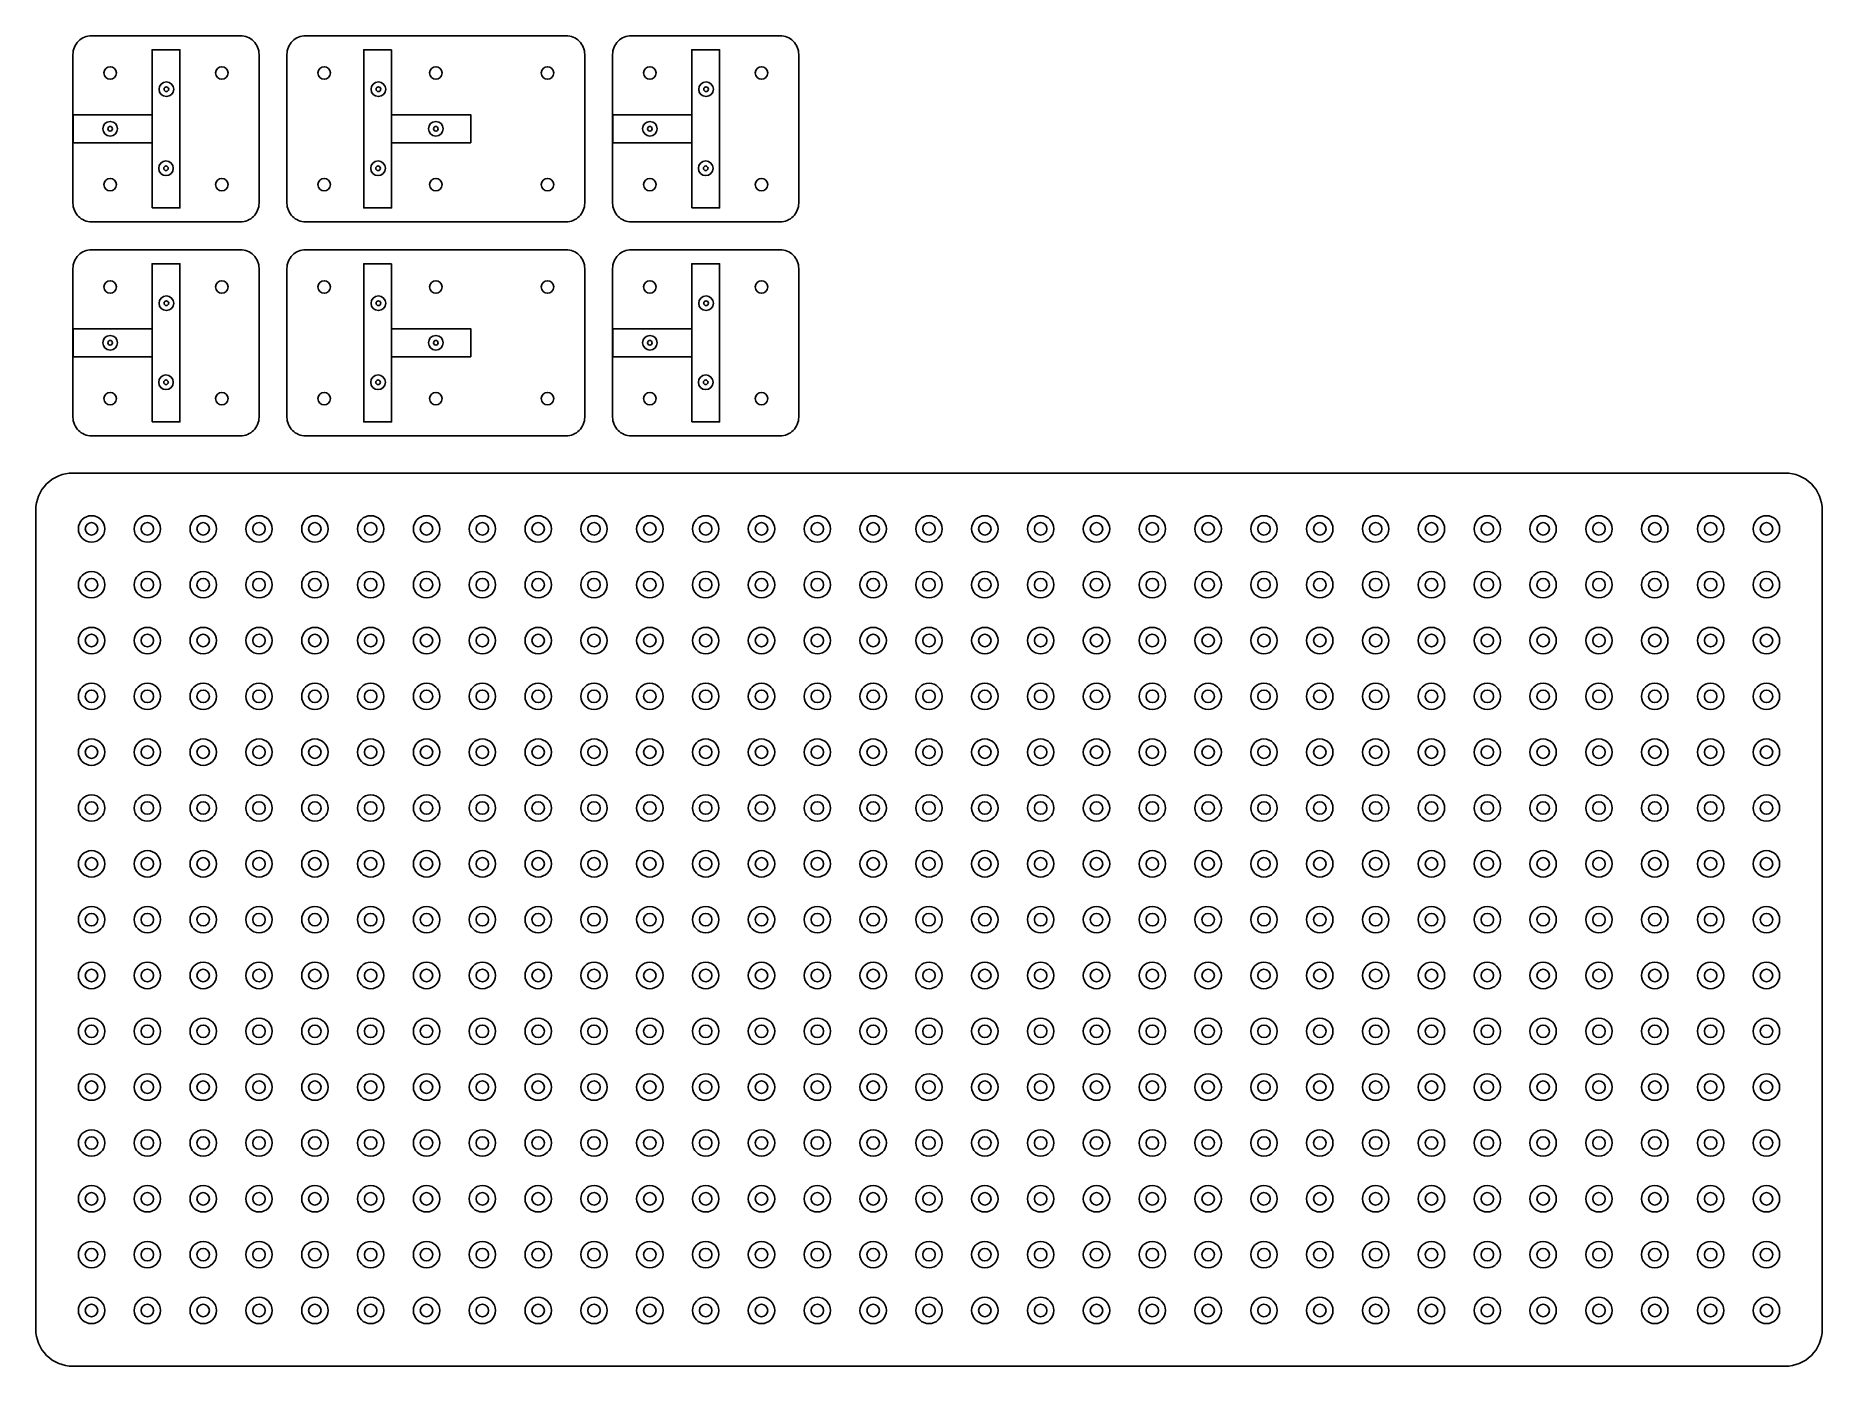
# Model space of a CAD drawing. Extents: x 0 to 48, y 0 to 35.8.
import ezdxf

# ---------------------------------------------------------------- set-up
doc = ezdxf.new("R2010")
doc.units = 0
doc.header["$MEASUREMENT"] = 0
doc.layers.get('0').update_dxf_attribs({"linetype": 'CONTINUOUS'})

msp = doc.modelspace()

# ---------------------------------------------------------------- linework, layer by layer
at = {"color": 7, "linetype": 'CONTINUOUS'}
for points in [[(1.005208, 35.255208), (1.005208, 31.255208, 0.414214), (1.505208, 30.755208), (5.505208, 30.755208, 0.414214), (6.005208, 31.255208), (6.005208, 35.255208, 0.414214), (5.505208, 35.755208), (1.505208, 35.755208, 0.414214)], [(14.755208, 31.255208), (14.755208, 35.255208, 0.414214), (14.255208, 35.755208), (7.255208, 35.755208, 0.414214), (6.755208, 35.255208), (6.755208, 31.255208, 0.414214), (7.255208, 30.755208), (14.255208, 30.755208, 0.414214)], [(15.505208, 35.255208), (15.505208, 31.255208, 0.414214), (16.005208, 30.755208), (20.005208, 30.755208, 0.414214), (20.505208, 31.255208), (20.505208, 35.255208, 0.414214), (20.005208, 35.755208), (16.005208, 35.755208, 0.414214)], [(1.005208, 29.505208), (1.005208, 25.505208, 0.414214), (1.505208, 25.005208), (5.505208, 25.005208, 0.414214), (6.005208, 25.505208), (6.005208, 29.505208, 0.414214), (5.505208, 30.005208), (1.505208, 30.005208, 0.414214)], [(14.755208, 25.505208), (14.755208, 29.505208, 0.414214), (14.255208, 30.005208), (7.255208, 30.005208, 0.414214), (6.755208, 29.505208), (6.755208, 25.505208, 0.414214), (7.255208, 25.005208), (14.255208, 25.005208, 0.414214)], [(15.505208, 29.505208), (15.505208, 25.505208, 0.414214), (16.005208, 25.005208), (20.005208, 25.005208, 0.414214), (20.505208, 25.505208), (20.505208, 29.505208, 0.414214), (20.005208, 30.005208), (16.005208, 30.005208, 0.414214)], [(1.005208, 0.005208), (47.005208, 0.005208, 0.414214), (48.005208, 1.005208), (48.005208, 23.005208, 0.414214), (47.005208, 24.005208), (1.005208, 24.005208, 0.414214), (0.005208, 23.005208), (0.005208, 1.005208, 0.414214)]]:
    msp.add_lwpolyline(points, format="xyb", close=True, dxfattribs=at)
for points in [[(3.130208, 31.130208), (3.880208, 31.130208), (3.880208, 35.380208), (3.130208, 35.380208)], [(9.567708, 35.380208), (8.817708, 35.380208), (8.817708, 31.130208), (9.567708, 31.130208)], [(17.630208, 31.130208), (18.380208, 31.130208), (18.380208, 35.380208), (17.630208, 35.380208)], [(1.006913, 33.630208), (1.006913, 32.880208), (3.131913, 32.880208), (3.131913, 33.630208)], [(11.692708, 32.880208), (11.692708, 33.630208), (9.567708, 33.630208), (9.567708, 32.880208)], [(15.506913, 33.630208), (15.506913, 32.880208), (17.631913, 32.880208), (17.631913, 33.630208)], [(3.130208, 25.380208), (3.880208, 25.380208), (3.880208, 29.630208), (3.130208, 29.630208)], [(9.567708, 29.630208), (8.817708, 29.630208), (8.817708, 25.380208), (9.567708, 25.380208)], [(17.630208, 25.380208), (18.380208, 25.380208), (18.380208, 29.630208), (17.630208, 29.630208)], [(1.006913, 27.880208), (1.006913, 27.130208), (3.131913, 27.130208), (3.131913, 27.880208)], [(11.692708, 27.130208), (11.692708, 27.880208), (9.567708, 27.880208), (9.567708, 27.130208)], [(15.506913, 27.880208), (15.506913, 27.130208), (17.631913, 27.130208), (17.631913, 27.880208)]]:
    msp.add_lwpolyline(points, close=True, dxfattribs=at)
for centre, radius in [((2.005208, 34.755208), 0.167323), ((5.005208, 34.755208), 0.167323), ((7.755208, 34.755208), 0.167323), ((10.755208, 34.755208), 0.167323), ((13.755208, 34.755208), 0.167323), ((16.505208, 34.755208), 0.167323), ((19.505208, 34.755208), 0.167323), ((3.514559, 34.317708), 0.0625), ((9.211409, 34.317708), 0.0625), ((18.014559, 34.317708), 0.0625), ((2.005208, 33.255208), 0.0625), ((10.755208, 33.255208), 0.0625), ((16.505208, 33.255208), 0.0625), ((3.505208, 32.192708), 0.0625), ((9.202059, 32.192708), 0.0625), ((18.005208, 32.192708), 0.0625), ((2.005208, 31.755208), 0.167323), ((5.005208, 31.755208), 0.167323), ((7.755208, 31.755208), 0.167323), ((10.755208, 31.755208), 0.167323), ((13.755208, 31.755208), 0.167323), ((16.505208, 31.755208), 0.167323), ((19.505208, 31.755208), 0.167323), ((2.005208, 29.005208), 0.167323), ((5.005208, 29.005208), 0.167323), ((7.755208, 29.005208), 0.167323), ((10.755208, 29.005208), 0.167323), ((13.755208, 29.005208), 0.167323), ((16.505208, 29.005208), 0.167323), ((19.505208, 29.005208), 0.167323), ((3.514559, 28.567708), 0.0625), ((9.211409, 28.567708), 0.0625), ((18.014559, 28.567708), 0.0625), ((2.005208, 27.505208), 0.0625), ((10.755208, 27.505208), 0.0625), ((16.505208, 27.505208), 0.0625), ((3.505208, 26.442708), 0.0625), ((9.202059, 26.442708), 0.0625), ((18.005208, 26.442708), 0.0625), ((2.005208, 26.005208), 0.167323), ((5.005208, 26.005208), 0.167323), ((7.755208, 26.005208), 0.167323), ((10.755208, 26.005208), 0.167323), ((13.755208, 26.005208), 0.167323), ((16.505208, 26.005208), 0.167323), ((19.505208, 26.005208), 0.167323), ((1.505208, 22.505208), 0.167323), ((3.005208, 22.505208), 0.167323), ((4.505208, 22.505208), 0.167323), ((6.005208, 22.505208), 0.167323), ((7.505208, 22.505208), 0.167323), ((9.005208, 22.505208), 0.167323), ((10.505208, 22.505208), 0.167323), ((12.005208, 22.505208), 0.167323), ((13.505208, 22.505208), 0.167323), ((15.005208, 22.505208), 0.167323), ((16.505208, 22.505208), 0.167323), ((18.005208, 22.505208), 0.167323), ((19.505208, 22.505208), 0.167323), ((21.005208, 22.505208), 0.167323), ((22.505208, 22.505208), 0.167323), ((24.005208, 22.505208), 0.167323), ((25.505208, 22.505208), 0.167323), ((27.005208, 22.505208), 0.167323), ((28.505208, 22.505208), 0.167323), ((30.005208, 22.505208), 0.167323), ((31.505208, 22.505208), 0.167323), ((33.005208, 22.505208), 0.167323), ((34.505208, 22.505208), 0.167323), ((36.005208, 22.505208), 0.167323), ((37.505208, 22.505208), 0.167323), ((39.005208, 22.505208), 0.167323), ((40.505208, 22.505208), 0.167323), ((42.005208, 22.505208), 0.167323), ((43.505208, 22.505208), 0.167323), ((45.005208, 22.505208), 0.167323), ((46.505208, 22.505208), 0.167323), ((1.505208, 21.005208), 0.167323), ((3.005208, 21.005208), 0.167323), ((4.505208, 21.005208), 0.167323), ((6.005208, 21.005208), 0.167323), ((7.505208, 21.005208), 0.167323), ((9.005208, 21.005208), 0.167323), ((10.505208, 21.005208), 0.167323), ((12.005208, 21.005208), 0.167323), ((13.505208, 21.005208), 0.167323), ((15.005208, 21.005208), 0.167323), ((16.505208, 21.005208), 0.167323), ((18.005208, 21.005208), 0.167323), ((19.505208, 21.005208), 0.167323), ((21.005208, 21.005208), 0.167323), ((22.505208, 21.005208), 0.167323), ((24.005208, 21.005208), 0.167323), ((25.505208, 21.005208), 0.167323), ((27.005208, 21.005208), 0.167323), ((28.505208, 21.005208), 0.167323), ((30.005208, 21.005208), 0.167323), ((31.505208, 21.005208), 0.167323), ((33.005208, 21.005208), 0.167323), ((34.505208, 21.005208), 0.167323), ((36.005208, 21.005208), 0.167323), ((37.505208, 21.005208), 0.167323), ((39.005208, 21.005208), 0.167323), ((40.505208, 21.005208), 0.167323), ((42.005208, 21.005208), 0.167323), ((43.505208, 21.005208), 0.167323), ((45.005208, 21.005208), 0.167323), ((46.505208, 21.005208), 0.167323), ((1.505208, 19.505208), 0.167323), ((3.005208, 19.505208), 0.167323), ((4.505208, 19.505208), 0.167323), ((6.005208, 19.505208), 0.167323), ((7.505208, 19.505208), 0.167323), ((9.005208, 19.505208), 0.167323), ((10.505208, 19.505208), 0.167323), ((12.005208, 19.505208), 0.167323), ((13.505208, 19.505208), 0.167323), ((15.005208, 19.505208), 0.167323), ((16.505208, 19.505208), 0.167323), ((18.005208, 19.505208), 0.167323), ((19.505208, 19.505208), 0.167323), ((21.005208, 19.505208), 0.167323), ((22.505208, 19.505208), 0.167323), ((24.005208, 19.505208), 0.167323), ((25.505208, 19.505208), 0.167323), ((27.005208, 19.505208), 0.167323), ((28.505208, 19.505208), 0.167323), ((30.005208, 19.505208), 0.167323), ((31.505208, 19.505208), 0.167323), ((33.005208, 19.505208), 0.167323), ((34.505208, 19.505208), 0.167323), ((36.005208, 19.505208), 0.167323), ((37.505208, 19.505208), 0.167323), ((39.005208, 19.505208), 0.167323), ((40.505208, 19.505208), 0.167323), ((42.005208, 19.505208), 0.167323), ((43.505208, 19.505208), 0.167323), ((45.005208, 19.505208), 0.167323), ((46.505208, 19.505208), 0.167323), ((1.505208, 18.005208), 0.167323), ((3.005208, 18.005208), 0.167323), ((4.505208, 18.005208), 0.167323), ((6.005208, 18.005208), 0.167323), ((7.505208, 18.005208), 0.167323), ((9.005208, 18.005208), 0.167323), ((10.505208, 18.005208), 0.167323), ((12.005208, 18.005208), 0.167323), ((13.505208, 18.005208), 0.167323), ((15.005208, 18.005208), 0.167323), ((16.505208, 18.005208), 0.167323), ((18.005208, 18.005208), 0.167323), ((19.505208, 18.005208), 0.167323), ((21.005208, 18.005208), 0.167323), ((22.505208, 18.005208), 0.167323), ((24.005208, 18.005208), 0.167323), ((25.505208, 18.005208), 0.167323), ((27.005208, 18.005208), 0.167323), ((28.505208, 18.005208), 0.167323), ((30.005208, 18.005208), 0.167323), ((31.505208, 18.005208), 0.167323), ((33.005208, 18.005208), 0.167323), ((34.505208, 18.005208), 0.167323), ((36.005208, 18.005208), 0.167323), ((37.505208, 18.005208), 0.167323), ((39.005208, 18.005208), 0.167323), ((40.505208, 18.005208), 0.167323), ((42.005208, 18.005208), 0.167323), ((43.505208, 18.005208), 0.167323), ((45.005208, 18.005208), 0.167323), ((46.505208, 18.005208), 0.167323), ((1.505208, 16.505208), 0.167323), ((3.005208, 16.505208), 0.167323), ((4.505208, 16.505208), 0.167323), ((6.005208, 16.505208), 0.167323), ((7.505208, 16.505208), 0.167323), ((9.005208, 16.505208), 0.167323), ((10.505208, 16.505208), 0.167323), ((12.005208, 16.505208), 0.167323), ((13.505208, 16.505208), 0.167323), ((15.005208, 16.505208), 0.167323), ((16.505208, 16.505208), 0.167323), ((18.005208, 16.505208), 0.167323), ((19.505208, 16.505208), 0.167323), ((21.005208, 16.505208), 0.167323), ((22.505208, 16.505208), 0.167323), ((24.005208, 16.505208), 0.167323), ((25.505208, 16.505208), 0.167323), ((27.005208, 16.505208), 0.167323), ((28.505208, 16.505208), 0.167323), ((30.005208, 16.505208), 0.167323), ((31.505208, 16.505208), 0.167323), ((33.005208, 16.505208), 0.167323), ((34.505208, 16.505208), 0.167323), ((36.005208, 16.505208), 0.167323), ((37.505208, 16.505208), 0.167323), ((39.005208, 16.505208), 0.167323), ((40.505208, 16.505208), 0.167323), ((42.005208, 16.505208), 0.167323), ((43.505208, 16.505208), 0.167323), ((45.005208, 16.505208), 0.167323), ((46.505208, 16.505208), 0.167323), ((1.505208, 15.005208), 0.167323), ((3.005208, 15.005208), 0.167323), ((4.505208, 15.005208), 0.167323), ((6.005208, 15.005208), 0.167323), ((7.505208, 15.005208), 0.167323), ((9.005208, 15.005208), 0.167323), ((10.505208, 15.005208), 0.167323), ((12.005208, 15.005208), 0.167323), ((13.505208, 15.005208), 0.167323), ((15.005208, 15.005208), 0.167323), ((16.505208, 15.005208), 0.167323), ((18.005208, 15.005208), 0.167323), ((19.505208, 15.005208), 0.167323), ((21.005208, 15.005208), 0.167323), ((22.505208, 15.005208), 0.167323), ((24.005208, 15.005208), 0.167323), ((25.505208, 15.005208), 0.167323), ((27.005208, 15.005208), 0.167323), ((28.505208, 15.005208), 0.167323), ((30.005208, 15.005208), 0.167323), ((31.505208, 15.005208), 0.167323), ((33.005208, 15.005208), 0.167323), ((34.505208, 15.005208), 0.167323), ((36.005208, 15.005208), 0.167323), ((37.505208, 15.005208), 0.167323), ((39.005208, 15.005208), 0.167323), ((40.505208, 15.005208), 0.167323), ((42.005208, 15.005208), 0.167323), ((43.505208, 15.005208), 0.167323), ((45.005208, 15.005208), 0.167323), ((46.505208, 15.005208), 0.167323), ((1.505208, 13.505208), 0.167323), ((3.005208, 13.505208), 0.167323), ((4.505208, 13.505208), 0.167323), ((6.005208, 13.505208), 0.167323), ((7.505208, 13.505208), 0.167323), ((9.005208, 13.505208), 0.167323), ((10.505208, 13.505208), 0.167323), ((12.005208, 13.505208), 0.167323), ((13.505208, 13.505208), 0.167323), ((15.005208, 13.505208), 0.167323), ((16.505208, 13.505208), 0.167323), ((18.005208, 13.505208), 0.167323), ((19.505208, 13.505208), 0.167323), ((21.005208, 13.505208), 0.167323), ((22.505208, 13.505208), 0.167323), ((24.005208, 13.505208), 0.167323), ((25.505208, 13.505208), 0.167323), ((27.005208, 13.505208), 0.167323), ((28.505208, 13.505208), 0.167323), ((30.005208, 13.505208), 0.167323), ((31.505208, 13.505208), 0.167323), ((33.005208, 13.505208), 0.167323), ((34.505208, 13.505208), 0.167323), ((36.005208, 13.505208), 0.167323), ((37.505208, 13.505208), 0.167323), ((39.005208, 13.505208), 0.167323), ((40.505208, 13.505208), 0.167323), ((42.005208, 13.505208), 0.167323), ((43.505208, 13.505208), 0.167323), ((45.005208, 13.505208), 0.167323), ((46.505208, 13.505208), 0.167323), ((1.505208, 12.005208), 0.167323), ((3.005208, 12.005208), 0.167323), ((4.505208, 12.005208), 0.167323), ((6.005208, 12.005208), 0.167323), ((7.505208, 12.005208), 0.167323), ((9.005208, 12.005208), 0.167323), ((10.505208, 12.005208), 0.167323), ((12.005208, 12.005208), 0.167323), ((13.505208, 12.005208), 0.167323), ((15.005208, 12.005208), 0.167323), ((16.505208, 12.005208), 0.167323), ((18.005208, 12.005208), 0.167323), ((19.505208, 12.005208), 0.167323), ((21.005208, 12.005208), 0.167323), ((22.505208, 12.005208), 0.167323), ((24.005208, 12.005208), 0.167323), ((25.505208, 12.005208), 0.167323), ((27.005208, 12.005208), 0.167323), ((28.505208, 12.005208), 0.167323), ((30.005208, 12.005208), 0.167323), ((31.505208, 12.005208), 0.167323), ((33.005208, 12.005208), 0.167323), ((34.505208, 12.005208), 0.167323), ((36.005208, 12.005208), 0.167323), ((37.505208, 12.005208), 0.167323), ((39.005208, 12.005208), 0.167323), ((40.505208, 12.005208), 0.167323), ((42.005208, 12.005208), 0.167323), ((43.505208, 12.005208), 0.167323), ((45.005208, 12.005208), 0.167323), ((46.505208, 12.005208), 0.167323), ((1.505208, 10.505208), 0.167323), ((3.005208, 10.505208), 0.167323), ((4.505208, 10.505208), 0.167323), ((6.005208, 10.505208), 0.167323), ((7.505208, 10.505208), 0.167323), ((9.005208, 10.505208), 0.167323), ((10.505208, 10.505208), 0.167323), ((12.005208, 10.505208), 0.167323), ((13.505208, 10.505208), 0.167323), ((15.005208, 10.505208), 0.167323), ((16.505208, 10.505208), 0.167323), ((18.005208, 10.505208), 0.167323), ((19.505208, 10.505208), 0.167323), ((21.005208, 10.505208), 0.167323), ((22.505208, 10.505208), 0.167323), ((24.005208, 10.505208), 0.167323), ((25.505208, 10.505208), 0.167323), ((27.005208, 10.505208), 0.167323), ((28.505208, 10.505208), 0.167323), ((30.005208, 10.505208), 0.167323), ((31.505208, 10.505208), 0.167323), ((33.005208, 10.505208), 0.167323), ((34.505208, 10.505208), 0.167323), ((36.005208, 10.505208), 0.167323), ((37.505208, 10.505208), 0.167323), ((39.005208, 10.505208), 0.167323), ((40.505208, 10.505208), 0.167323), ((42.005208, 10.505208), 0.167323), ((43.505208, 10.505208), 0.167323), ((45.005208, 10.505208), 0.167323), ((46.505208, 10.505208), 0.167323), ((1.505208, 9.005208), 0.167323), ((3.005208, 9.005208), 0.167323), ((4.505208, 9.005208), 0.167323), ((6.005208, 9.005208), 0.167323), ((7.505208, 9.005208), 0.167323), ((9.005208, 9.005208), 0.167323), ((10.505208, 9.005208), 0.167323), ((12.005208, 9.005208), 0.167323), ((13.505208, 9.005208), 0.167323), ((15.005208, 9.005208), 0.167323), ((16.505208, 9.005208), 0.167323), ((18.005208, 9.005208), 0.167323), ((19.505208, 9.005208), 0.167323), ((21.005208, 9.005208), 0.167323), ((22.505208, 9.005208), 0.167323), ((24.005208, 9.005208), 0.167323), ((25.505208, 9.005208), 0.167323), ((27.005208, 9.005208), 0.167323), ((28.505208, 9.005208), 0.167323), ((30.005208, 9.005208), 0.167323), ((31.505208, 9.005208), 0.167323), ((33.005208, 9.005208), 0.167323), ((34.505208, 9.005208), 0.167323), ((36.005208, 9.005208), 0.167323), ((37.505208, 9.005208), 0.167323), ((39.005208, 9.005208), 0.167323), ((40.505208, 9.005208), 0.167323), ((42.005208, 9.005208), 0.167323), ((43.505208, 9.005208), 0.167323), ((45.005208, 9.005208), 0.167323), ((46.505208, 9.005208), 0.167323), ((1.505208, 7.505208), 0.167323), ((3.005208, 7.505208), 0.167323), ((4.505208, 7.505208), 0.167323), ((6.005208, 7.505208), 0.167323), ((7.505208, 7.505208), 0.167323), ((9.005208, 7.505208), 0.167323), ((10.505208, 7.505208), 0.167323), ((12.005208, 7.505208), 0.167323), ((13.505208, 7.505208), 0.167323), ((15.005208, 7.505208), 0.167323), ((16.505208, 7.505208), 0.167323), ((18.005208, 7.505208), 0.167323), ((19.505208, 7.505208), 0.167323), ((21.005208, 7.505208), 0.167323), ((22.505208, 7.505208), 0.167323), ((24.005208, 7.505208), 0.167323), ((25.505208, 7.505208), 0.167323), ((27.005208, 7.505208), 0.167323), ((28.505208, 7.505208), 0.167323), ((30.005208, 7.505208), 0.167323), ((31.505208, 7.505208), 0.167323), ((33.005208, 7.505208), 0.167323), ((34.505208, 7.505208), 0.167323), ((36.005208, 7.505208), 0.167323), ((37.505208, 7.505208), 0.167323), ((39.005208, 7.505208), 0.167323), ((40.505208, 7.505208), 0.167323), ((42.005208, 7.505208), 0.167323), ((43.505208, 7.505208), 0.167323), ((45.005208, 7.505208), 0.167323), ((46.505208, 7.505208), 0.167323), ((1.505208, 6.005208), 0.167323), ((3.005208, 6.005208), 0.167323), ((4.505208, 6.005208), 0.167323), ((6.005208, 6.005208), 0.167323), ((7.505208, 6.005208), 0.167323), ((9.005208, 6.005208), 0.167323), ((10.505208, 6.005208), 0.167323), ((12.005208, 6.005208), 0.167323), ((13.505208, 6.005208), 0.167323), ((15.005208, 6.005208), 0.167323), ((16.505208, 6.005208), 0.167323), ((18.005208, 6.005208), 0.167323), ((19.505208, 6.005208), 0.167323), ((21.005208, 6.005208), 0.167323), ((22.505208, 6.005208), 0.167323), ((24.005208, 6.005208), 0.167323), ((25.505208, 6.005208), 0.167323), ((27.005208, 6.005208), 0.167323), ((28.505208, 6.005208), 0.167323), ((30.005208, 6.005208), 0.167323), ((31.505208, 6.005208), 0.167323), ((33.005208, 6.005208), 0.167323), ((34.505208, 6.005208), 0.167323), ((36.005208, 6.005208), 0.167323), ((37.505208, 6.005208), 0.167323), ((39.005208, 6.005208), 0.167323), ((40.505208, 6.005208), 0.167323), ((42.005208, 6.005208), 0.167323), ((43.505208, 6.005208), 0.167323), ((45.005208, 6.005208), 0.167323), ((46.505208, 6.005208), 0.167323), ((1.505208, 4.505208), 0.167323), ((3.005208, 4.505208), 0.167323), ((4.505208, 4.505208), 0.167323), ((6.005208, 4.505208), 0.167323), ((7.505208, 4.505208), 0.167323), ((9.005208, 4.505208), 0.167323), ((10.505208, 4.505208), 0.167323), ((12.005208, 4.505208), 0.167323), ((13.505208, 4.505208), 0.167323), ((15.005208, 4.505208), 0.167323), ((16.505208, 4.505208), 0.167323), ((18.005208, 4.505208), 0.167323), ((19.505208, 4.505208), 0.167323), ((21.005208, 4.505208), 0.167323), ((22.505208, 4.505208), 0.167323), ((24.005208, 4.505208), 0.167323), ((25.505208, 4.505208), 0.167323), ((27.005208, 4.505208), 0.167323), ((28.505208, 4.505208), 0.167323), ((30.005208, 4.505208), 0.167323), ((31.505208, 4.505208), 0.167323), ((33.005208, 4.505208), 0.167323), ((34.505208, 4.505208), 0.167323), ((36.005208, 4.505208), 0.167323), ((37.505208, 4.505208), 0.167323), ((39.005208, 4.505208), 0.167323), ((40.505208, 4.505208), 0.167323), ((42.005208, 4.505208), 0.167323), ((43.505208, 4.505208), 0.167323), ((45.005208, 4.505208), 0.167323), ((46.505208, 4.505208), 0.167323), ((1.505208, 3.005208), 0.167323), ((3.005208, 3.005208), 0.167323), ((4.505208, 3.005208), 0.167323), ((6.005208, 3.005208), 0.167323), ((7.505208, 3.005208), 0.167323), ((9.005208, 3.005208), 0.167323), ((10.505208, 3.005208), 0.167323), ((12.005208, 3.005208), 0.167323), ((13.505208, 3.005208), 0.167323), ((15.005208, 3.005208), 0.167323), ((16.505208, 3.005208), 0.167323), ((18.005208, 3.005208), 0.167323), ((19.505208, 3.005208), 0.167323), ((21.005208, 3.005208), 0.167323), ((22.505208, 3.005208), 0.167323), ((24.005208, 3.005208), 0.167323), ((25.505208, 3.005208), 0.167323), ((27.005208, 3.005208), 0.167323), ((28.505208, 3.005208), 0.167323), ((30.005208, 3.005208), 0.167323), ((31.505208, 3.005208), 0.167323), ((33.005208, 3.005208), 0.167323), ((34.505208, 3.005208), 0.167323), ((36.005208, 3.005208), 0.167323), ((37.505208, 3.005208), 0.167323), ((39.005208, 3.005208), 0.167323), ((40.505208, 3.005208), 0.167323), ((42.005208, 3.005208), 0.167323), ((43.505208, 3.005208), 0.167323), ((45.005208, 3.005208), 0.167323), ((46.505208, 3.005208), 0.167323), ((1.505208, 1.505208), 0.167323), ((3.005208, 1.505208), 0.167323), ((4.505208, 1.505208), 0.167323), ((6.005208, 1.505208), 0.167323), ((7.505208, 1.505208), 0.167323), ((9.005208, 1.505208), 0.167323), ((10.505208, 1.505208), 0.167323), ((12.005208, 1.505208), 0.167323), ((13.505208, 1.505208), 0.167323), ((15.005208, 1.505208), 0.167323), ((16.505208, 1.505208), 0.167323), ((18.005208, 1.505208), 0.167323), ((19.505208, 1.505208), 0.167323), ((21.005208, 1.505208), 0.167323), ((22.505208, 1.505208), 0.167323), ((24.005208, 1.505208), 0.167323), ((25.505208, 1.505208), 0.167323), ((27.005208, 1.505208), 0.167323), ((28.505208, 1.505208), 0.167323), ((30.005208, 1.505208), 0.167323), ((31.505208, 1.505208), 0.167323), ((33.005208, 1.505208), 0.167323), ((34.505208, 1.505208), 0.167323), ((36.005208, 1.505208), 0.167323), ((37.505208, 1.505208), 0.167323), ((39.005208, 1.505208), 0.167323), ((40.505208, 1.505208), 0.167323), ((42.005208, 1.505208), 0.167323), ((43.505208, 1.505208), 0.167323), ((45.005208, 1.505208), 0.167323), ((46.505208, 1.505208), 0.167323)]:
    msp.add_circle(centre, radius, dxfattribs=at)
at = {"color": 143, "linetype": 'CONTINUOUS'}
for centre, radius in [((3.514559, 34.317708), 0.19685), ((9.211409, 34.317708), 0.19685), ((18.014559, 34.317708), 0.19685), ((2.005208, 33.255208), 0.19685), ((10.755208, 33.255208), 0.19685), ((16.505208, 33.255208), 0.19685), ((3.505208, 32.192708), 0.19685), ((9.202059, 32.192708), 0.19685), ((18.005208, 32.192708), 0.19685), ((3.514559, 28.567708), 0.19685), ((9.211409, 28.567708), 0.19685), ((18.014559, 28.567708), 0.19685), ((2.005208, 27.505208), 0.19685), ((10.755208, 27.505208), 0.19685), ((16.505208, 27.505208), 0.19685), ((3.505208, 26.442708), 0.19685), ((9.202059, 26.442708), 0.19685), ((18.005208, 26.442708), 0.19685), ((1.505208, 22.505208), 0.354331), ((3.005208, 22.505208), 0.354331), ((4.505208, 22.505208), 0.354331), ((6.005208, 22.505208), 0.354331), ((7.505208, 22.505208), 0.354331), ((9.005208, 22.505208), 0.354331), ((10.505208, 22.505208), 0.354331), ((12.005208, 22.505208), 0.354331), ((13.505208, 22.505208), 0.354331), ((15.005208, 22.505208), 0.354331), ((16.505208, 22.505208), 0.354331), ((18.005208, 22.505208), 0.354331), ((19.505208, 22.505208), 0.354331), ((21.005208, 22.505208), 0.354331), ((22.505208, 22.505208), 0.354331), ((24.005208, 22.505208), 0.354331), ((25.505208, 22.505208), 0.354331), ((27.005208, 22.505208), 0.354331), ((28.505208, 22.505208), 0.354331), ((30.005208, 22.505208), 0.354331), ((31.505208, 22.505208), 0.354331), ((33.005208, 22.505208), 0.354331), ((34.505208, 22.505208), 0.354331), ((36.005208, 22.505208), 0.354331), ((37.505208, 22.505208), 0.354331), ((39.005208, 22.505208), 0.354331), ((40.505208, 22.505208), 0.354331), ((42.005208, 22.505208), 0.354331), ((43.505208, 22.505208), 0.354331), ((45.005208, 22.505208), 0.354331), ((46.505208, 22.505208), 0.354331), ((1.505208, 21.005208), 0.354331), ((3.005208, 21.005208), 0.354331), ((4.505208, 21.005208), 0.354331), ((6.005208, 21.005208), 0.354331), ((7.505208, 21.005208), 0.354331), ((9.005208, 21.005208), 0.354331), ((10.505208, 21.005208), 0.354331), ((12.005208, 21.005208), 0.354331), ((13.505208, 21.005208), 0.354331), ((15.005208, 21.005208), 0.354331), ((16.505208, 21.005208), 0.354331), ((18.005208, 21.005208), 0.354331), ((19.505208, 21.005208), 0.354331), ((21.005208, 21.005208), 0.354331), ((22.505208, 21.005208), 0.354331), ((24.005208, 21.005208), 0.354331), ((25.505208, 21.005208), 0.354331), ((27.005208, 21.005208), 0.354331), ((28.505208, 21.005208), 0.354331), ((30.005208, 21.005208), 0.354331), ((31.505208, 21.005208), 0.354331), ((33.005208, 21.005208), 0.354331), ((34.505208, 21.005208), 0.354331), ((36.005208, 21.005208), 0.354331), ((37.505208, 21.005208), 0.354331), ((39.005208, 21.005208), 0.354331), ((40.505208, 21.005208), 0.354331), ((42.005208, 21.005208), 0.354331), ((43.505208, 21.005208), 0.354331), ((45.005208, 21.005208), 0.354331), ((46.505208, 21.005208), 0.354331), ((1.505208, 19.505208), 0.354331), ((3.005208, 19.505208), 0.354331), ((4.505208, 19.505208), 0.354331), ((6.005208, 19.505208), 0.354331), ((7.505208, 19.505208), 0.354331), ((9.005208, 19.505208), 0.354331), ((10.505208, 19.505208), 0.354331), ((12.005208, 19.505208), 0.354331), ((13.505208, 19.505208), 0.354331), ((15.005208, 19.505208), 0.354331), ((16.505208, 19.505208), 0.354331), ((18.005208, 19.505208), 0.354331), ((19.505208, 19.505208), 0.354331), ((21.005208, 19.505208), 0.354331), ((22.505208, 19.505208), 0.354331), ((24.005208, 19.505208), 0.354331), ((25.505208, 19.505208), 0.354331), ((27.005208, 19.505208), 0.354331), ((28.505208, 19.505208), 0.354331), ((30.005208, 19.505208), 0.354331), ((31.505208, 19.505208), 0.354331), ((33.005208, 19.505208), 0.354331), ((34.505208, 19.505208), 0.354331), ((36.005208, 19.505208), 0.354331), ((37.505208, 19.505208), 0.354331), ((39.005208, 19.505208), 0.354331), ((40.505208, 19.505208), 0.354331), ((42.005208, 19.505208), 0.354331), ((43.505208, 19.505208), 0.354331), ((45.005208, 19.505208), 0.354331), ((46.505208, 19.505208), 0.354331), ((1.505208, 18.005208), 0.354331), ((3.005208, 18.005208), 0.354331), ((4.505208, 18.005208), 0.354331), ((6.005208, 18.005208), 0.354331), ((7.505208, 18.005208), 0.354331), ((9.005208, 18.005208), 0.354331), ((10.505208, 18.005208), 0.354331), ((12.005208, 18.005208), 0.354331), ((13.505208, 18.005208), 0.354331), ((15.005208, 18.005208), 0.354331), ((16.505208, 18.005208), 0.354331), ((18.005208, 18.005208), 0.354331), ((19.505208, 18.005208), 0.354331), ((21.005208, 18.005208), 0.354331), ((22.505208, 18.005208), 0.354331), ((24.005208, 18.005208), 0.354331), ((25.505208, 18.005208), 0.354331), ((27.005208, 18.005208), 0.354331), ((28.505208, 18.005208), 0.354331), ((30.005208, 18.005208), 0.354331), ((31.505208, 18.005208), 0.354331), ((33.005208, 18.005208), 0.354331), ((34.505208, 18.005208), 0.354331), ((36.005208, 18.005208), 0.354331), ((37.505208, 18.005208), 0.354331), ((39.005208, 18.005208), 0.354331), ((40.505208, 18.005208), 0.354331), ((42.005208, 18.005208), 0.354331), ((43.505208, 18.005208), 0.354331), ((45.005208, 18.005208), 0.354331), ((46.505208, 18.005208), 0.354331), ((1.505208, 16.505208), 0.354331), ((3.005208, 16.505208), 0.354331), ((4.505208, 16.505208), 0.354331), ((6.005208, 16.505208), 0.354331), ((7.505208, 16.505208), 0.354331), ((9.005208, 16.505208), 0.354331), ((10.505208, 16.505208), 0.354331), ((12.005208, 16.505208), 0.354331), ((13.505208, 16.505208), 0.354331), ((15.005208, 16.505208), 0.354331), ((16.505208, 16.505208), 0.354331), ((18.005208, 16.505208), 0.354331), ((19.505208, 16.505208), 0.354331), ((21.005208, 16.505208), 0.354331), ((22.505208, 16.505208), 0.354331), ((24.005208, 16.505208), 0.354331), ((25.505208, 16.505208), 0.354331), ((27.005208, 16.505208), 0.354331), ((28.505208, 16.505208), 0.354331), ((30.005208, 16.505208), 0.354331), ((31.505208, 16.505208), 0.354331), ((33.005208, 16.505208), 0.354331), ((34.505208, 16.505208), 0.354331), ((36.005208, 16.505208), 0.354331), ((37.505208, 16.505208), 0.354331), ((39.005208, 16.505208), 0.354331), ((40.505208, 16.505208), 0.354331), ((42.005208, 16.505208), 0.354331), ((43.505208, 16.505208), 0.354331), ((45.005208, 16.505208), 0.354331), ((46.505208, 16.505208), 0.354331), ((1.505208, 15.005208), 0.354331), ((3.005208, 15.005208), 0.354331), ((4.505208, 15.005208), 0.354331), ((6.005208, 15.005208), 0.354331), ((7.505208, 15.005208), 0.354331), ((9.005208, 15.005208), 0.354331), ((10.505208, 15.005208), 0.354331), ((12.005208, 15.005208), 0.354331), ((13.505208, 15.005208), 0.354331), ((15.005208, 15.005208), 0.354331), ((16.505208, 15.005208), 0.354331), ((18.005208, 15.005208), 0.354331), ((19.505208, 15.005208), 0.354331), ((21.005208, 15.005208), 0.354331), ((22.505208, 15.005208), 0.354331), ((24.005208, 15.005208), 0.354331), ((25.505208, 15.005208), 0.354331), ((27.005208, 15.005208), 0.354331), ((28.505208, 15.005208), 0.354331), ((30.005208, 15.005208), 0.354331), ((31.505208, 15.005208), 0.354331), ((33.005208, 15.005208), 0.354331), ((34.505208, 15.005208), 0.354331), ((36.005208, 15.005208), 0.354331), ((37.505208, 15.005208), 0.354331), ((39.005208, 15.005208), 0.354331), ((40.505208, 15.005208), 0.354331), ((42.005208, 15.005208), 0.354331), ((43.505208, 15.005208), 0.354331), ((45.005208, 15.005208), 0.354331), ((46.505208, 15.005208), 0.354331), ((1.505208, 13.505208), 0.354331), ((3.005208, 13.505208), 0.354331), ((4.505208, 13.505208), 0.354331), ((6.005208, 13.505208), 0.354331), ((7.505208, 13.505208), 0.354331), ((9.005208, 13.505208), 0.354331), ((10.505208, 13.505208), 0.354331), ((12.005208, 13.505208), 0.354331), ((13.505208, 13.505208), 0.354331), ((15.005208, 13.505208), 0.354331), ((16.505208, 13.505208), 0.354331), ((18.005208, 13.505208), 0.354331), ((19.505208, 13.505208), 0.354331), ((21.005208, 13.505208), 0.354331), ((22.505208, 13.505208), 0.354331), ((24.005208, 13.505208), 0.354331), ((25.505208, 13.505208), 0.354331), ((27.005208, 13.505208), 0.354331), ((28.505208, 13.505208), 0.354331), ((30.005208, 13.505208), 0.354331), ((31.505208, 13.505208), 0.354331), ((33.005208, 13.505208), 0.354331), ((34.505208, 13.505208), 0.354331), ((36.005208, 13.505208), 0.354331), ((37.505208, 13.505208), 0.354331), ((39.005208, 13.505208), 0.354331), ((40.505208, 13.505208), 0.354331), ((42.005208, 13.505208), 0.354331), ((43.505208, 13.505208), 0.354331), ((45.005208, 13.505208), 0.354331), ((46.505208, 13.505208), 0.354331), ((1.505208, 12.005208), 0.354331), ((3.005208, 12.005208), 0.354331), ((4.505208, 12.005208), 0.354331), ((6.005208, 12.005208), 0.354331), ((7.505208, 12.005208), 0.354331), ((9.005208, 12.005208), 0.354331), ((10.505208, 12.005208), 0.354331), ((12.005208, 12.005208), 0.354331), ((13.505208, 12.005208), 0.354331), ((15.005208, 12.005208), 0.354331), ((16.505208, 12.005208), 0.354331), ((18.005208, 12.005208), 0.354331), ((19.505208, 12.005208), 0.354331), ((21.005208, 12.005208), 0.354331), ((22.505208, 12.005208), 0.354331), ((24.005208, 12.005208), 0.354331), ((25.505208, 12.005208), 0.354331), ((27.005208, 12.005208), 0.354331), ((28.505208, 12.005208), 0.354331), ((30.005208, 12.005208), 0.354331), ((31.505208, 12.005208), 0.354331), ((33.005208, 12.005208), 0.354331), ((34.505208, 12.005208), 0.354331), ((36.005208, 12.005208), 0.354331), ((37.505208, 12.005208), 0.354331), ((39.005208, 12.005208), 0.354331), ((40.505208, 12.005208), 0.354331), ((42.005208, 12.005208), 0.354331), ((43.505208, 12.005208), 0.354331), ((45.005208, 12.005208), 0.354331), ((46.505208, 12.005208), 0.354331), ((1.505208, 10.505208), 0.354331), ((3.005208, 10.505208), 0.354331), ((4.505208, 10.505208), 0.354331), ((6.005208, 10.505208), 0.354331), ((7.505208, 10.505208), 0.354331), ((9.005208, 10.505208), 0.354331), ((10.505208, 10.505208), 0.354331), ((12.005208, 10.505208), 0.354331), ((13.505208, 10.505208), 0.354331), ((15.005208, 10.505208), 0.354331), ((16.505208, 10.505208), 0.354331), ((18.005208, 10.505208), 0.354331), ((19.505208, 10.505208), 0.354331), ((21.005208, 10.505208), 0.354331), ((22.505208, 10.505208), 0.354331), ((24.005208, 10.505208), 0.354331), ((25.505208, 10.505208), 0.354331), ((27.005208, 10.505208), 0.354331), ((28.505208, 10.505208), 0.354331), ((30.005208, 10.505208), 0.354331), ((31.505208, 10.505208), 0.354331), ((33.005208, 10.505208), 0.354331), ((34.505208, 10.505208), 0.354331), ((36.005208, 10.505208), 0.354331), ((37.505208, 10.505208), 0.354331), ((39.005208, 10.505208), 0.354331), ((40.505208, 10.505208), 0.354331), ((42.005208, 10.505208), 0.354331), ((43.505208, 10.505208), 0.354331), ((45.005208, 10.505208), 0.354331), ((46.505208, 10.505208), 0.354331), ((1.505208, 9.005208), 0.354331), ((3.005208, 9.005208), 0.354331), ((4.505208, 9.005208), 0.354331), ((6.005208, 9.005208), 0.354331), ((7.505208, 9.005208), 0.354331), ((9.005208, 9.005208), 0.354331), ((10.505208, 9.005208), 0.354331), ((12.005208, 9.005208), 0.354331), ((13.505208, 9.005208), 0.354331), ((15.005208, 9.005208), 0.354331), ((16.505208, 9.005208), 0.354331), ((18.005208, 9.005208), 0.354331), ((19.505208, 9.005208), 0.354331), ((21.005208, 9.005208), 0.354331), ((22.505208, 9.005208), 0.354331), ((24.005208, 9.005208), 0.354331), ((25.505208, 9.005208), 0.354331), ((27.005208, 9.005208), 0.354331), ((28.505208, 9.005208), 0.354331), ((30.005208, 9.005208), 0.354331), ((31.505208, 9.005208), 0.354331), ((33.005208, 9.005208), 0.354331), ((34.505208, 9.005208), 0.354331), ((36.005208, 9.005208), 0.354331), ((37.505208, 9.005208), 0.354331), ((39.005208, 9.005208), 0.354331), ((40.505208, 9.005208), 0.354331), ((42.005208, 9.005208), 0.354331), ((43.505208, 9.005208), 0.354331), ((45.005208, 9.005208), 0.354331), ((46.505208, 9.005208), 0.354331), ((1.505208, 7.505208), 0.354331), ((3.005208, 7.505208), 0.354331), ((4.505208, 7.505208), 0.354331), ((6.005208, 7.505208), 0.354331), ((7.505208, 7.505208), 0.354331), ((9.005208, 7.505208), 0.354331), ((10.505208, 7.505208), 0.354331), ((12.005208, 7.505208), 0.354331), ((13.505208, 7.505208), 0.354331), ((15.005208, 7.505208), 0.354331), ((16.505208, 7.505208), 0.354331), ((18.005208, 7.505208), 0.354331), ((19.505208, 7.505208), 0.354331), ((21.005208, 7.505208), 0.354331), ((22.505208, 7.505208), 0.354331), ((24.005208, 7.505208), 0.354331), ((25.505208, 7.505208), 0.354331), ((27.005208, 7.505208), 0.354331), ((28.505208, 7.505208), 0.354331), ((30.005208, 7.505208), 0.354331), ((31.505208, 7.505208), 0.354331), ((33.005208, 7.505208), 0.354331), ((34.505208, 7.505208), 0.354331), ((36.005208, 7.505208), 0.354331), ((37.505208, 7.505208), 0.354331), ((39.005208, 7.505208), 0.354331), ((40.505208, 7.505208), 0.354331), ((42.005208, 7.505208), 0.354331), ((43.505208, 7.505208), 0.354331), ((45.005208, 7.505208), 0.354331), ((46.505208, 7.505208), 0.354331), ((1.505208, 6.005208), 0.354331), ((3.005208, 6.005208), 0.354331), ((4.505208, 6.005208), 0.354331), ((6.005208, 6.005208), 0.354331), ((7.505208, 6.005208), 0.354331), ((9.005208, 6.005208), 0.354331), ((10.505208, 6.005208), 0.354331), ((12.005208, 6.005208), 0.354331), ((13.505208, 6.005208), 0.354331), ((15.005208, 6.005208), 0.354331), ((16.505208, 6.005208), 0.354331), ((18.005208, 6.005208), 0.354331), ((19.505208, 6.005208), 0.354331), ((21.005208, 6.005208), 0.354331), ((22.505208, 6.005208), 0.354331), ((24.005208, 6.005208), 0.354331), ((25.505208, 6.005208), 0.354331), ((27.005208, 6.005208), 0.354331), ((28.505208, 6.005208), 0.354331), ((30.005208, 6.005208), 0.354331), ((31.505208, 6.005208), 0.354331), ((33.005208, 6.005208), 0.354331), ((34.505208, 6.005208), 0.354331), ((36.005208, 6.005208), 0.354331), ((37.505208, 6.005208), 0.354331), ((39.005208, 6.005208), 0.354331), ((40.505208, 6.005208), 0.354331), ((42.005208, 6.005208), 0.354331), ((43.505208, 6.005208), 0.354331), ((45.005208, 6.005208), 0.354331), ((46.505208, 6.005208), 0.354331), ((1.505208, 4.505208), 0.354331), ((3.005208, 4.505208), 0.354331), ((4.505208, 4.505208), 0.354331), ((6.005208, 4.505208), 0.354331), ((7.505208, 4.505208), 0.354331), ((9.005208, 4.505208), 0.354331), ((10.505208, 4.505208), 0.354331), ((12.005208, 4.505208), 0.354331), ((13.505208, 4.505208), 0.354331), ((15.005208, 4.505208), 0.354331), ((16.505208, 4.505208), 0.354331), ((18.005208, 4.505208), 0.354331), ((19.505208, 4.505208), 0.354331), ((21.005208, 4.505208), 0.354331), ((22.505208, 4.505208), 0.354331), ((24.005208, 4.505208), 0.354331), ((25.505208, 4.505208), 0.354331), ((27.005208, 4.505208), 0.354331), ((28.505208, 4.505208), 0.354331), ((30.005208, 4.505208), 0.354331), ((31.505208, 4.505208), 0.354331), ((33.005208, 4.505208), 0.354331), ((34.505208, 4.505208), 0.354331), ((36.005208, 4.505208), 0.354331), ((37.505208, 4.505208), 0.354331), ((39.005208, 4.505208), 0.354331), ((40.505208, 4.505208), 0.354331), ((42.005208, 4.505208), 0.354331), ((43.505208, 4.505208), 0.354331), ((45.005208, 4.505208), 0.354331), ((46.505208, 4.505208), 0.354331), ((1.505208, 3.005208), 0.354331), ((3.005208, 3.005208), 0.354331), ((4.505208, 3.005208), 0.354331), ((6.005208, 3.005208), 0.354331), ((7.505208, 3.005208), 0.354331), ((9.005208, 3.005208), 0.354331), ((10.505208, 3.005208), 0.354331), ((12.005208, 3.005208), 0.354331), ((13.505208, 3.005208), 0.354331), ((15.005208, 3.005208), 0.354331), ((16.505208, 3.005208), 0.354331), ((18.005208, 3.005208), 0.354331), ((19.505208, 3.005208), 0.354331), ((21.005208, 3.005208), 0.354331), ((22.505208, 3.005208), 0.354331), ((24.005208, 3.005208), 0.354331), ((25.505208, 3.005208), 0.354331), ((27.005208, 3.005208), 0.354331), ((28.505208, 3.005208), 0.354331), ((30.005208, 3.005208), 0.354331), ((31.505208, 3.005208), 0.354331), ((33.005208, 3.005208), 0.354331), ((34.505208, 3.005208), 0.354331), ((36.005208, 3.005208), 0.354331), ((37.505208, 3.005208), 0.354331), ((39.005208, 3.005208), 0.354331), ((40.505208, 3.005208), 0.354331), ((42.005208, 3.005208), 0.354331), ((43.505208, 3.005208), 0.354331), ((45.005208, 3.005208), 0.354331), ((46.505208, 3.005208), 0.354331), ((1.505208, 1.505208), 0.354331), ((3.005208, 1.505208), 0.354331), ((4.505208, 1.505208), 0.354331), ((6.005208, 1.505208), 0.354331), ((7.505208, 1.505208), 0.354331), ((9.005208, 1.505208), 0.354331), ((10.505208, 1.505208), 0.354331), ((12.005208, 1.505208), 0.354331), ((13.505208, 1.505208), 0.354331), ((15.005208, 1.505208), 0.354331), ((16.505208, 1.505208), 0.354331), ((18.005208, 1.505208), 0.354331), ((19.505208, 1.505208), 0.354331), ((21.005208, 1.505208), 0.354331), ((22.505208, 1.505208), 0.354331), ((24.005208, 1.505208), 0.354331), ((25.505208, 1.505208), 0.354331), ((27.005208, 1.505208), 0.354331), ((28.505208, 1.505208), 0.354331), ((30.005208, 1.505208), 0.354331), ((31.505208, 1.505208), 0.354331), ((33.005208, 1.505208), 0.354331), ((34.505208, 1.505208), 0.354331), ((36.005208, 1.505208), 0.354331), ((37.505208, 1.505208), 0.354331), ((39.005208, 1.505208), 0.354331), ((40.505208, 1.505208), 0.354331), ((42.005208, 1.505208), 0.354331), ((43.505208, 1.505208), 0.354331), ((45.005208, 1.505208), 0.354331), ((46.505208, 1.505208), 0.354331)]:
    msp.add_circle(centre, radius, dxfattribs=at)

doc.saveas('drawing.dxf')
